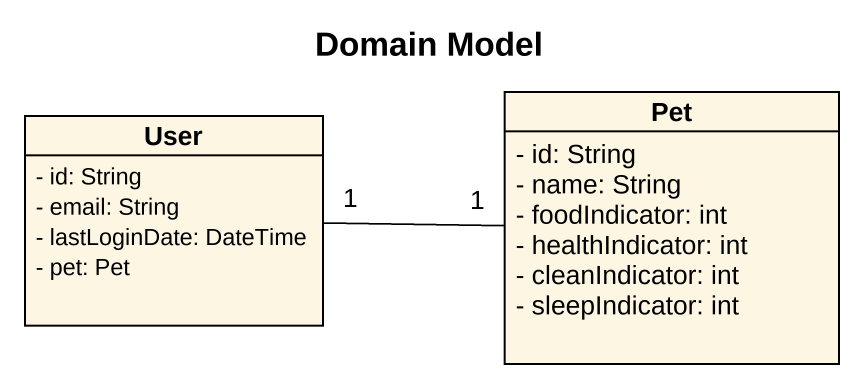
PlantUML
@startuml
title Domain Model
hide circle
hide empty members
skinparam classAttributeIconSize 0
class User {
  - id: String
  - email: String
  - lastLoginDate: DateTime
  - pet: Pet
}
class Pet {
  - id: String
  - name: String
  - foodIndicator: int
  - healthIndicator: int
  - cleanIndicator: int
  - sleepIndicator: int
}
User "1" -right- "1" Pet
@enduml
